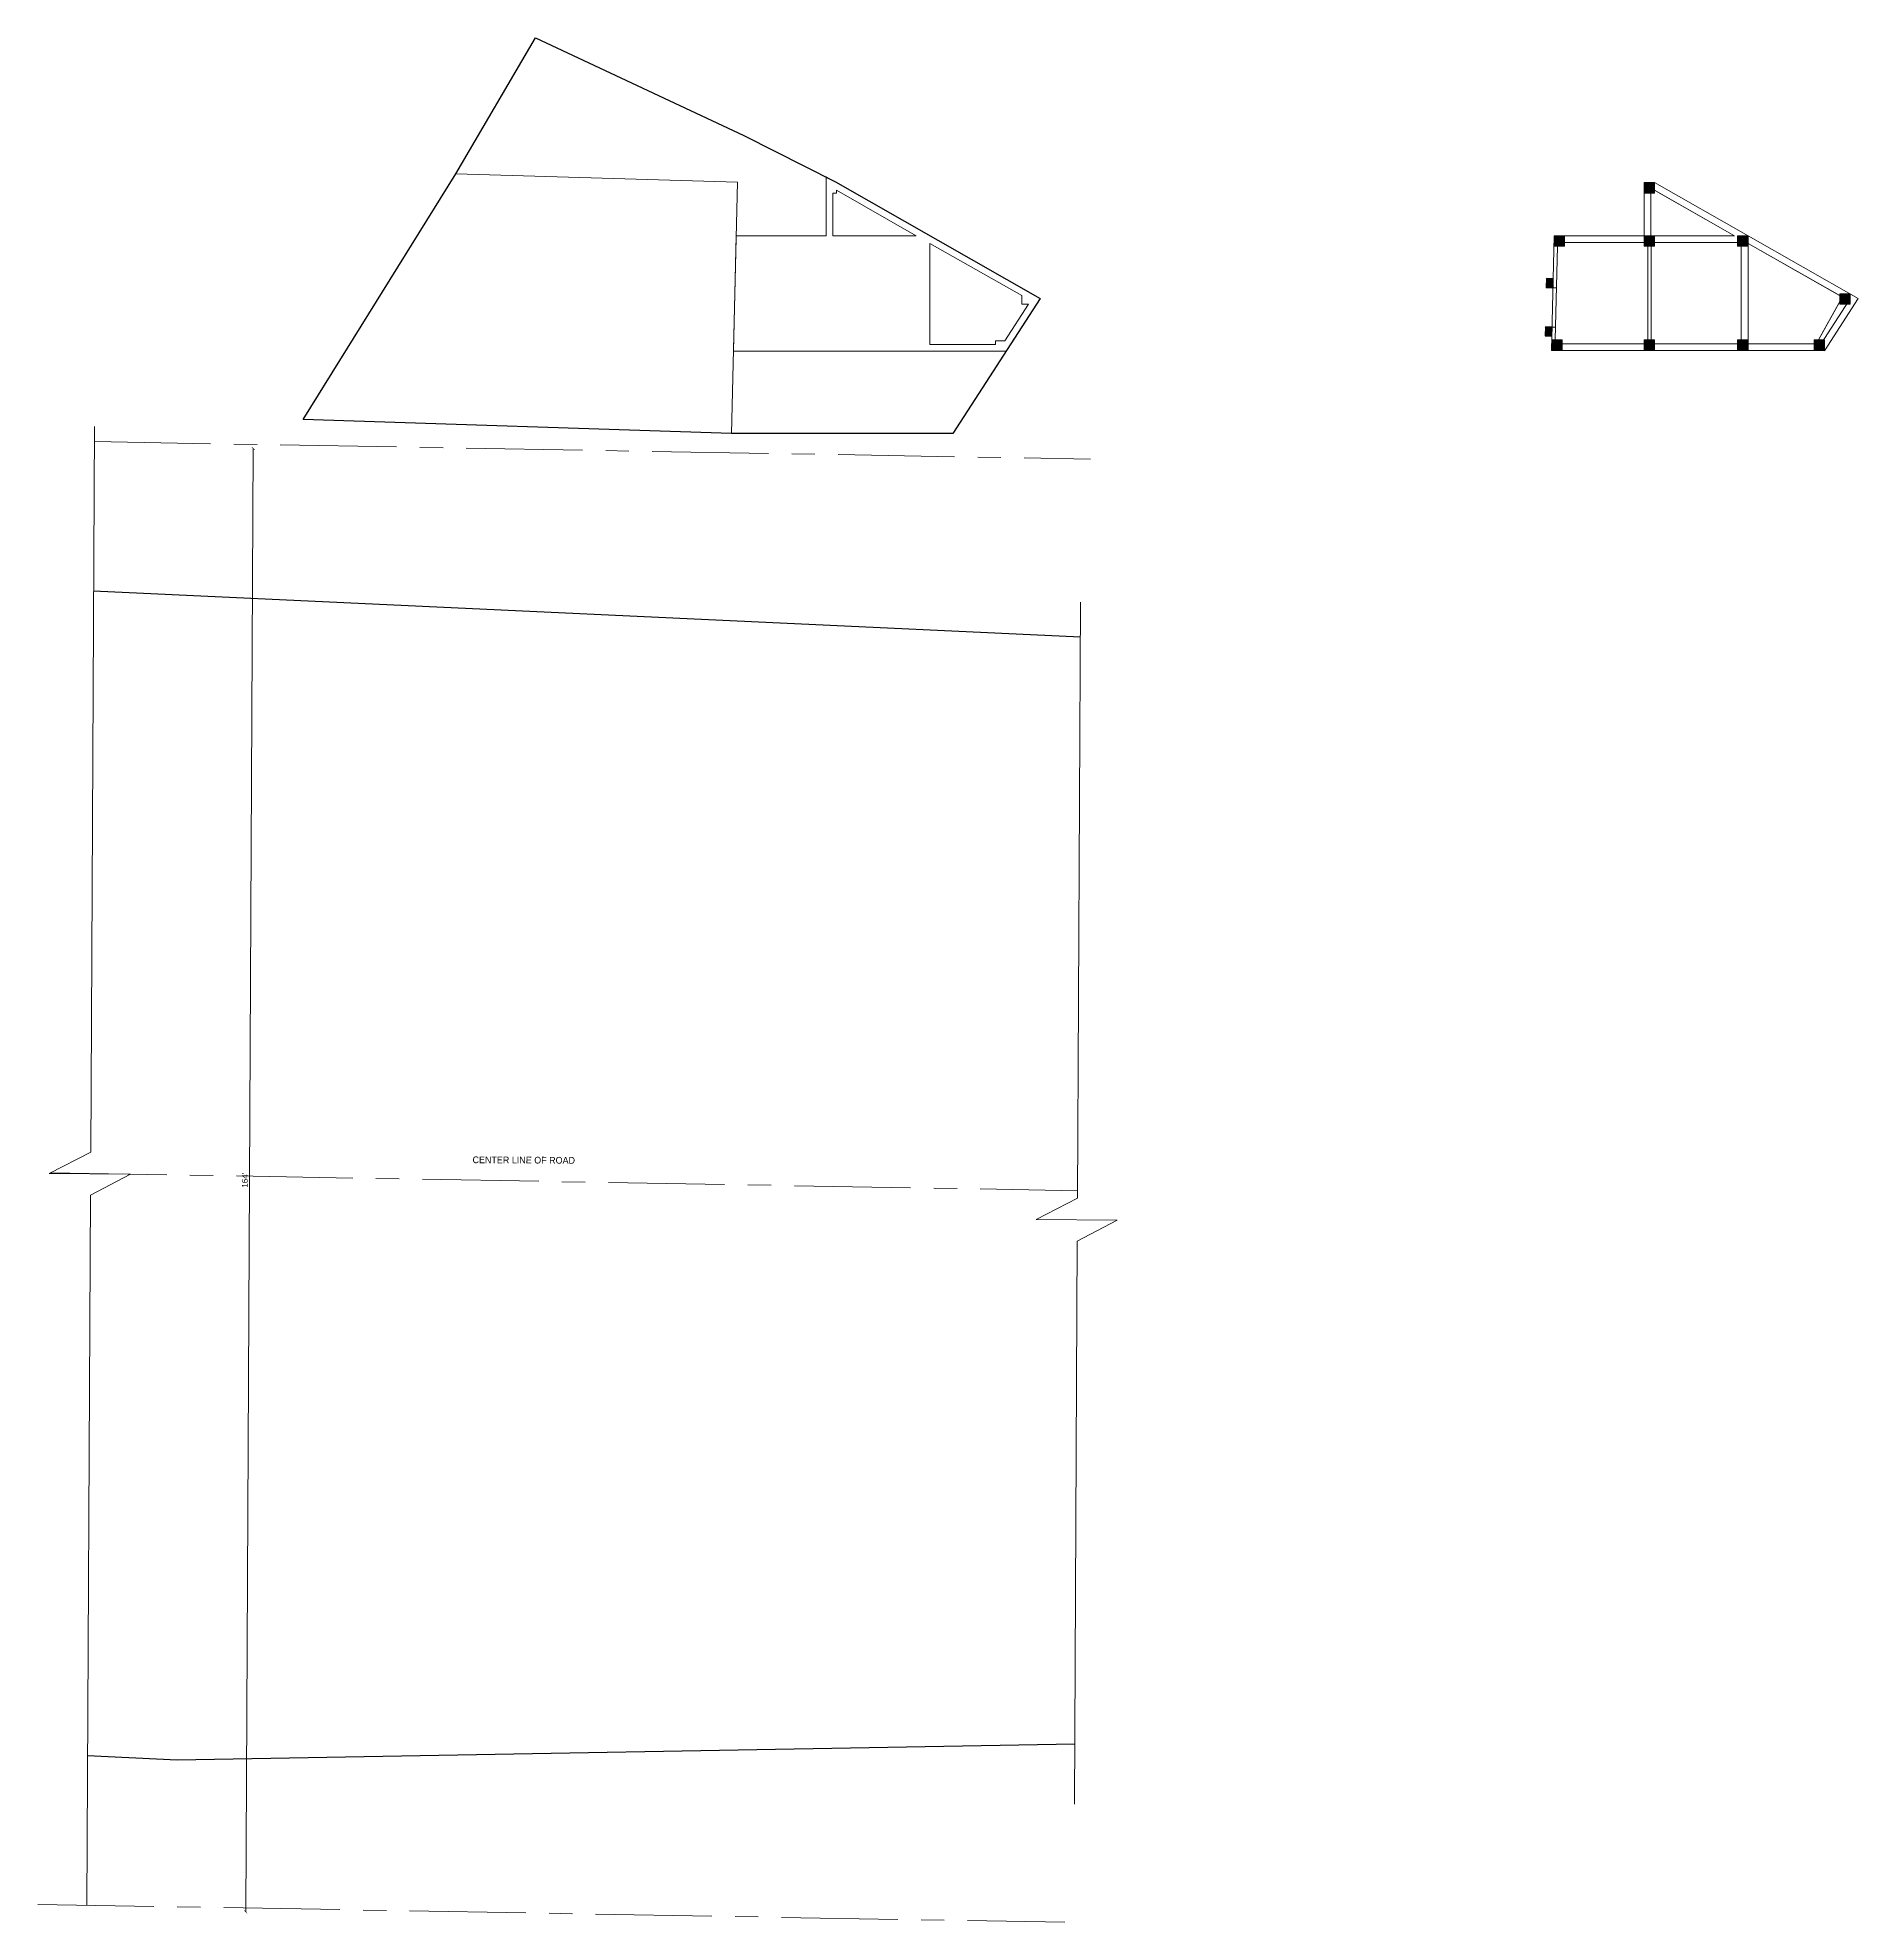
# Model space of a CAD drawing. Header units: inches. Extents: x 4069 to 291496, y -47643 to 12535.
# Drawn here: x 115513 to 117960, y -25299 to -22765 of the extents above; entities that cross this region are included whole.
import ezdxf

# ---------------------------------------------------------------- set-up
doc = ezdxf.new("R2010")
doc.units = ezdxf.units.IN
doc.header["$LTSCALE"] = 5
doc.header["$MEASUREMENT"] = 0
doc.linetypes.add('CENTER', pattern=[2, 1.25, -0.25, 0.25, -0.25])
doc.layers.add('A-WALL', color=7, linetype='Continuous', lineweight=9)
for name, color, linetype in [('DIM', 5, 'Continuous'), ('TEXT', 6, 'Continuous'), ('WALL', 7, 'Continuous')]:
    doc.layers.add(name, color=color, linetype=linetype)
doc.styles.add('tt', font='stylu.ttf', dxfattribs={"height": 8})
doc.dimstyles.new('Copy(2) of STANDARD', dxfattribs={"dimtxt": 2, "dimasz": 4, "dimexe": 0, "dimexo": 0, "dimgap": 2, "dimtad": 1, "dimdec": 0, "dimzin": 0, "dimdsep": 46, "dimlunit": 3, "dimtxsty": 'tt', "dimblk": 'ARCHTICK', "dimcen": 0.0505, "dimse1": 1, "dimse2": 1, "dimclrd": 5, "dimclre": 5, "dimclrt": 7, "dimadec": 1, "dimazin": 0, "dimtm": 1e-09, "dimtfac": 1, "dimtdec": 0, "dimtofl": 0, "dimtmove": 1, "dimatfit": 3, "dimfxl": 1, "dimtolj": 2, "dimtzin": 0, "dimlwd": 13, "dimarcsym": 0})

# ---------------------------------------------------------------- blocks, each defined once
blk = doc.blocks.new('C1a')
at = {"color": 1, "ltscale": 5}
for p, q in [((18657.7, 4625.8), (18648.7, 4625.8)), ((18648.7, 4625.8), (18648.8, 4613.8)), ((18648.8, 4613.8), (18657.8, 4613.8)), ((18657.8, 4613.8), (18657.7, 4625.8))]:
    blk.add_line(p, q, dxfattribs=at)
blk = doc.blocks.new('_ArchTick')
at = {"color": 0, "linetype": 'ByBlock', "const_width": 0.15}
blk.add_lwpolyline([(-0.5, -0.5), (0.5, 0.5)], dxfattribs=at)
blk = doc.blocks.new('*D2915')
at = {"layer": 'Defpoints', "color": 0, "ltscale": 5, "transparency": 16777216}
for p in [(116258.8, -23319.5, -58.2), (115792.9, -25284.9), (116224.4, -25287.2, -58.2)]:
    blk.add_point(p, dxfattribs=at)
at = {"layer": 'DIM', "color": 5, "lineweight": 13, "ltscale": 5, "transparency": 16777216}
blk.add_line((115803.1, -23317.1), (115792.9, -25284.9), dxfattribs=at)
at = {"layer": 'DIM', "color": 5, "lineweight": 13, "ltscale": 5, "transparency": 16777216, "xscale": 4, "yscale": 4, "zscale": 4}
for p, rotation in [((115803.1, -23317.1), 89.70304490961712), ((115792.9, -25284.9), 269.7030449096171)]:
    blk.add_blockref('_ArchTick', p, dxfattribs=dict(at, rotation=rotation))
at = {"layer": 'DIM', "color": 7, "ltscale": 5, "transparency": 16777216, "insert": (115791.8, -24301), "char_height": 8, "attachment_point": 5, "rotation": 89.703, "style": 'tt'}
blk.add_mtext("\\A2;164'", dxfattribs=at)

msp = doc.modelspace()

# ---------------------------------------------------------------- hatches: boundary and pattern name
at = {"layer": 'A-WALL', "ltscale": 5}
h = msp.add_hatch(dxfattribs=at)
h.set_pattern_fill('ANSI31', color=256)
h.set_pattern_definition([(45, (93250.57144, -24612.12097), (-0.08838834765, 0.08838834765), [])])
h.paths.add_polyline_path([(117672.64945, -22973.39983), (117686.64945, -22973.39983), (117686.64945, -22959.39983), (117672.64945, -22959.39983)])
h = msp.add_hatch(dxfattribs=at)
h.set_pattern_fill('ANSI31', color=256)
h.set_pattern_definition([(45, (93129.68517, -24683.50437), (-0.08838834765, 0.08838834765), [])])
h.paths.add_polyline_path([(117551.76319, -23044.78323), (117565.76319, -23044.78323), (117565.76319, -23030.78323), (117551.76319, -23030.78323)])
h = msp.add_hatch(dxfattribs=at)
h.set_pattern_fill('ANSI31', color=256)
h.set_pattern_definition([(45, (93250.57144, -24683.50437), (-0.08838834765, 0.08838834765), [])])
h.paths.add_polyline_path([(117672.64945, -23044.78323), (117686.64945, -23044.78323), (117686.64945, -23030.78323), (117672.64945, -23030.78323)])
h = msp.add_hatch(dxfattribs=at)
h.set_pattern_fill('ANSI31', color=256)
h.set_pattern_definition([(45, (93266.51711, -24683.50437), (-0.08838834765, 0.08838834765), [])])
h.paths.add_polyline_path([(117812.21624, -23044.78323), (117812.21624, -23030.78323), (117798.21624, -23030.78323), (117798.21624, -23044.78323)])
h = msp.add_hatch(dxfattribs=at)
h.set_pattern_fill('ANSI31', color=256)
h.set_pattern_definition([(45, (93403.90375, -24612.60722), (-0.08838834765, 0.08838834765), [])])
h.paths.add_polyline_path([(117935.60289, -23108.88608), (117935.60289, -23122.88608), (117949.60289, -23122.88608), (117949.60289, -23108.88608)])
h = msp.add_hatch(dxfattribs=at)
h.set_pattern_fill('ANSI31', color=256)
h.set_pattern_definition([(45, (93016.73946, -24674.7867), (-0.08838834765, 0.08838834765), [])])
h.paths.add_polyline_path([(117548.43859, -23171.06555), (117548.43859, -23185.06555), (117562.43859, -23185.06555), (117562.43859, -23171.06555)])
h = msp.add_hatch(dxfattribs=at)
h.set_pattern_fill('ANSI31', color=256)
h.set_pattern_definition([(45, (93140.95032, -24674.7867), (-0.08838834765, 0.08838834765), [])])
h.paths.add_polyline_path([(117672.64945, -23171.06555), (117672.64945, -23185.06555), (117686.64945, -23185.06555), (117686.64945, -23171.06555)])
h = msp.add_hatch(dxfattribs=at)
h.set_pattern_fill('ANSI31', color=256)
h.set_pattern_definition([(45, (93266.51711, -24674.7867), (-0.08838834765, 0.08838834765), [])])
h.paths.add_polyline_path([(117798.21624, -23171.06555), (117798.21624, -23185.06555), (117812.21624, -23185.06555), (117812.21624, -23171.06555)])
h = msp.add_hatch(dxfattribs=at)
h.set_pattern_fill('ANSI31', color=256)
h.set_pattern_definition([(45, (93369.52638, -24674.7867), (-0.08838834765, 0.08838834765), [])])
h.paths.add_polyline_path([(117901.22551, -23171.06555), (117901.22551, -23185.06555), (117915.22551, -23185.06555), (117915.22551, -23171.06555)])
at = {"layer": 'WALL', "linetype": 'ByBlock', "ltscale": 5, "true_color": 0xf8991e}
h = msp.add_hatch(color=30, dxfattribs=at)
h.dxf.hatch_style = 1
h.paths.add_polyline_path([(117550.106, -23100.70867), (117545.75008, -23094.57595), (117541.10984, -23100.44009)])
h.paths.add_polyline_path([(117550.106, -23100.70867), (117550.39032, -23088.71181), (117545.75008, -23094.57595)])
h.paths.add_polyline_path([(117550.39032, -23088.71181), (117541.39416, -23088.44323), (117545.75008, -23094.57595)])
h.paths.add_polyline_path([(117545.75008, -23094.57595), (117541.39416, -23088.44323), (117541.10984, -23100.44009)])
h = msp.add_hatch(color=30, dxfattribs=at)
h.dxf.hatch_style = 1
h.paths.add_polyline_path([(117550.106, -23100.70867), (117545.75008, -23094.57595), (117541.10984, -23100.44009)])
h.paths.add_polyline_path([(117550.106, -23100.70867), (117550.39032, -23088.71181), (117545.75008, -23094.57595)])
h.paths.add_polyline_path([(117550.39032, -23088.71181), (117541.39416, -23088.44323), (117545.75008, -23094.57595)])
h.paths.add_polyline_path([(117545.75008, -23094.57595), (117541.39416, -23088.44323), (117541.10984, -23100.44009)])
h = msp.add_hatch(color=30, dxfattribs=at)
h.dxf.hatch_style = 1
h.paths.add_polyline_path([(117548.56595, -23165.69165), (117544.21003, -23159.55893), (117539.56979, -23165.42308)])
h.paths.add_polyline_path([(117548.56595, -23165.69165), (117548.85027, -23153.69479), (117544.21003, -23159.55893)])
h.paths.add_polyline_path([(117548.85027, -23153.69479), (117539.8541, -23153.42622), (117544.21003, -23159.55893)])
h.paths.add_polyline_path([(117544.21003, -23159.55893), (117539.8541, -23153.42622), (117539.56979, -23165.42308)])
h = msp.add_hatch(color=30, dxfattribs=at)
h.dxf.hatch_style = 1
h.paths.add_polyline_path([(117548.56595, -23165.69165), (117544.21003, -23159.55893), (117539.56979, -23165.42308)])
h.paths.add_polyline_path([(117548.56595, -23165.69165), (117548.85027, -23153.69479), (117544.21003, -23159.55893)])
h.paths.add_polyline_path([(117548.85027, -23153.69479), (117539.8541, -23153.42622), (117544.21003, -23159.55893)])
h.paths.add_polyline_path([(117544.21003, -23159.55893), (117539.8541, -23153.42622), (117539.56979, -23165.42308)])

# ---------------------------------------------------------------- linework, layer by layer
at = {"color": 1, "ltscale": 5}
for p, q in [((117541.10984, -23100.44009), (117550.39032, -23088.71181)), ((117541.10984, -23100.44009), (117550.39032, -23088.71181)), ((117550.106, -23100.70867), (117541.39416, -23088.44323)), ((117550.106, -23100.70867), (117541.39416, -23088.44323)), ((117548.85027, -23153.69479), (117539.56979, -23165.42308)), ((117548.85027, -23153.69479), (117539.56979, -23165.42308)), ((117548.56595, -23165.69165), (117539.8541, -23153.42622)), ((117548.56595, -23165.69165), (117539.8541, -23153.42622))]:
    msp.add_line(p, q, dxfattribs=at)
at = {"color": 3}
for p, q in [((115588.41653, -23508.5872, 26.88974), (116914.86829, -23570.43751, -0.9548)), ((116907.15243, -25059.15525, 59.68504), (115700.61836, -25080.97756, 59.68504)), ((115700.61836, -25080.97756, 59.68504), (115580.29701, -25075.18728, 59.68504))]:
    msp.add_line(p, q, dxfattribs=at)
at = {"layer": 'A-WALL', "ltscale": 5}
for p, q in [((117672.64945, -22959.39983), (117672.64945, -23030.78323)), ((117686.64945, -22959.39983), (117672.64945, -22959.39983)), ((117686.64945, -22959.39983), (117812.21624, -23030.78323)), ((117681.64945, -22966.91004), (117681.64945, -23030.78323)), ((117681.64945, -22966.91004), (117794.00542, -23030.78323)), ((117551.76319, -23030.78323), (117548.1068, -23185.06555)), ((117794.00542, -23030.78323), (117551.76319, -23030.78323)), ((117812.21624, -23030.78323), (117960.46213, -23115.05944)), ((117672.64945, -23039.78323), (117551.76319, -23039.78323)), ((117555.93266, -23044.78323), (117552.93985, -23171.06555)), ((117677.39945, -23044.78323), (117677.39945, -23171.06555)), ((117681.89945, -23044.78323), (117681.89945, -23171.06555)), ((117798.21624, -23039.78323), (117686.64945, -23039.78323)), ((117803.21624, -23044.78323), (117803.21624, -23171.06555)), ((117812.21624, -23039.78323), (117809.83685, -23039.78323)), ((117812.21624, -23041.13589), (117947.73297, -23118.17572)), ((117812.21624, -23044.78323), (117812.21624, -23171.56555)), ((117550.106, -23100.70867), (117554.60727, -23100.70867)), ((116744.63653, -23294.78944), (116860.77463, -23115.05944)), ((117938.6647, -23113.70876), (117904.28733, -23175.88824)), ((117947.73297, -23118.17572), (117910.00257, -23176.56555)), ((117960.46213, -23115.05944), (117914.90242, -23185.56555)), ((117548.85027, -23153.69479), (117553.35153, -23153.69479)), ((117914.90242, -23185.06555), (117548.1068, -23185.06555)), ((117672.64945, -23176.06555), (117562.43859, -23176.06555)), ((117798.21624, -23176.06555), (117686.64945, -23176.06555)), ((117910.00257, -23176.06555), (117812.21624, -23176.06555)), ((116445.7748, -23296.65096), (116743.43365, -23296.65096))]:
    msp.add_line(p, q, dxfattribs=at)
at = {"layer": 'A-WALL', "color": 3, "linetype": 'CENTER', "ltscale": 25}
for p, q in [((115589.45738, -23307.76262), (116928.22963, -23331.19549)), ((115530.54154, -24290.88212), (116911.00907, -24315.04479)), ((115513.32098, -25274.73143), (116893.78851, -25298.8941))]:
    msp.add_line(p, q, dxfattribs=at)
at = {"layer": 'A-WALL', "color": 1, "ltscale": 5}
msp.add_lwpolyline([(115870.07288, -23278.12247), (116445.7748, -23296.65096), (116453.78293, -22958.74584), (116075.44059, -22947.75131)], close=True, dxfattribs=at)
at = {"layer": 'A-WALL', "ltscale": 5}
for points in [[(116712.52874, -23030.78323), (116572.96195, -22951.44098), (116572.96195, -23030.78323), (116452.07569, -23030.78323), (116448.3956, -23186.06555), (116814.89183, -23186.06555), (116860.77463, -23115.05944)], [(117672.64945, -22973.39983), (117686.64945, -22973.39983), (117686.64945, -22959.39983), (117672.64945, -22959.39983)], [(116586.96195, -22969.75249), (116586.96195, -22973.39983), (116581.96195, -22973.39983), (116581.96195, -22994.78323), (116581.96195, -23030.78323), (116586.96195, -23030.78323), (116694.31792, -23030.78323)], [(117686.64945, -22969.75249), (117686.64945, -22973.39983), (117681.64945, -22973.39983), (117681.64945, -23030.78323), (117794.00542, -23030.78323)], [(117551.76319, -23044.78323), (117565.76319, -23044.78323), (117565.76319, -23030.78323), (117551.76319, -23030.78323)], [(117672.64945, -23044.78323), (117686.64945, -23044.78323), (117686.64945, -23030.78323), (117672.64945, -23030.78323)], [(117798.21624, -23044.78323), (117812.21624, -23044.78323), (117812.21624, -23030.78323), (117798.21624, -23030.78323)], [(116845.00172, -23122.88608), (116835.91539, -23122.88608), (116835.91539, -23111.27989), (116712.52874, -23041.13589), (116712.52874, -23044.78323), (116712.52874, -23172.06555), (116712.52874, -23177.06555), (116800.89183, -23177.06555), (116800.89183, -23172.06555), (116813.22288, -23172.06555)], [(117935.60289, -23119.24677), (117935.60289, -23111.27989), (117812.21624, -23041.13589), (117812.21624, -23044.78323), (117812.21624, -23171.56555), (117812.21624, -23176.06555), (117901.22551, -23176.06555), (117901.22551, -23171.06555), (117906.95366, -23171.06555)], [(117935.60289, -23108.88608), (117949.60289, -23108.88608), (117949.60289, -23122.88608), (117935.60289, -23122.88608)], [(117548.43859, -23171.06555), (117562.43859, -23171.06555), (117562.43859, -23185.06555), (117548.43859, -23185.06555)], [(117672.64945, -23171.06555), (117686.64945, -23171.06555), (117686.64945, -23185.06555), (117672.64945, -23185.06555)], [(117798.21624, -23171.06555), (117812.21624, -23171.06555), (117812.21624, -23185.06555), (117798.21624, -23185.06555)], [(117901.22551, -23171.06555), (117915.22551, -23171.06555), (117915.22551, -23185.06555), (117901.22551, -23185.06555)]]:
    msp.add_lwpolyline(points, close=True, dxfattribs=at)
at = {"layer": 'A-WALL', "color": 3, "linetype": 'Continuous', "ltscale": 5}
for points, elevation in [([(115589.56349, -23287.28957), (115584.50573, -24263.14695), (115528.76678, -24291.79427), (115638.02696, -24292.61056), (115584.20619, -24320.94097), (115579.25681, -25275.88552)], 26.88974), ([(116915.1111, -23523.58928), (116910.95749, -24324.99726), (116855.21854, -24353.64458), (116964.47872, -24354.46086), (116910.65795, -24382.79127), (116906.73229, -25140.2174)], -0.9548)]:
    msp.add_lwpolyline(points, dxfattribs=dict(at, elevation=elevation))
at = {"layer": 'DIM', "ltscale": 5}
msp.add_lwpolyline([(115870.07288, -23278.12247), (116075.44059, -22947.75131), (116182.31555, -22764.53682), (116462.44569, -22895.9936), (116585.48814, -22958.56199), (116860.77463, -23115.05944), (116743.43365, -23296.65096), (116445.7748, -23296.65096)], close=True, dxfattribs=at)
at = {"layer": 'WALL', "color": 2, "linetype": 'ByBlock', "ltscale": 5}
for points in [[(117541.39416, -23088.44323), (117541.10984, -23100.44009), (117550.106, -23100.70867), (117550.39032, -23088.71181)], [(117541.39416, -23088.44323), (117541.10984, -23100.44009), (117550.106, -23100.70867), (117550.39032, -23088.71181)], [(117539.8541, -23153.42622), (117539.56979, -23165.42308), (117548.56595, -23165.69165), (117548.85027, -23153.69479)], [(117539.8541, -23153.42622), (117539.56979, -23165.42308), (117548.56595, -23165.69165), (117548.85027, -23153.69479)]]:
    msp.add_lwpolyline(points, close=True, dxfattribs=at)

# ---------------------------------------------------------------- block references
for p, rotation in [((98762.91689, -27155.64602), 358.2899854281578), ((98762.91689, -27155.64602), 358.2899854281413), ((98761.37684, -27220.62901), 358.2899854281578), ((98761.37684, -27220.62901), 358.2899854281413)]:
    msp.add_blockref('C1a', p, dxfattribs=dict(at, rotation=rotation))

# ---------------------------------------------------------------- texts
at = {"layer": 'TEXT', "color": 3, "lineweight": 70, "style": 'tt'}
msp.add_text('CENTER LINE OF ROAD ', height=9, rotation=359.70304491, dxfattribs=at).set_placement((116097.7728, -24278.01691))

# ---------------------------------------------------------------- dimensions: what is measured, and where the dimension line sits
at = {"layer": 'DIM', "color": 3, "ltscale": 5}
dim = msp.add_linear_dim(base=(115792.88941, -25284.94118, 58.16904), p1=(116258.84351, -23319.47905), p2=(116224.40238, -25287.17766), angle=89.70304491, dimstyle='Copy(2) of STANDARD', dxfattribs=at)
dim.commit()
dim.dimension.update_dxf_attribs({"geometry": '*D2915', "text_midpoint": (115791.81037, -24300.99703, 58.16904)})

doc.saveas('drawing.dxf')
